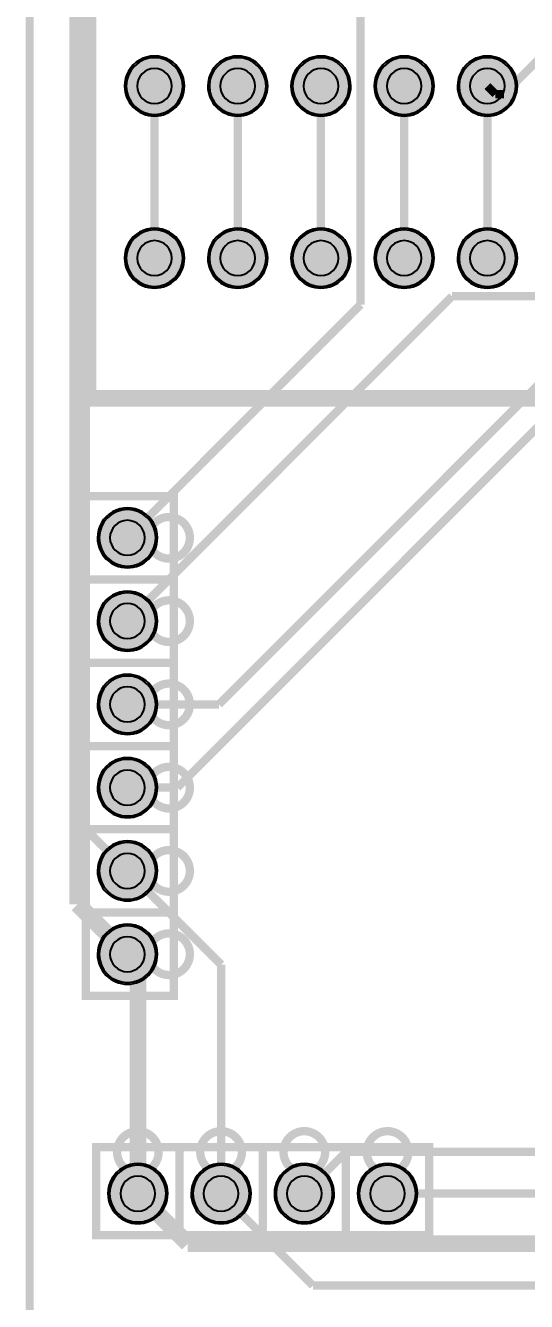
# Model space of a CAD drawing. Header units: millimetres. Extents: x -59 to 46, y -149 to -20.
# Drawn here: x -58.55 to -43.26, y -105.65 to -66.73 of the extents above; entities that cross this region are included whole.
import ezdxf

# ---------------------------------------------------------------- set-up
doc = ezdxf.new("R2010")
doc.units = ezdxf.units.MM
doc.header["$MEASUREMENT"] = 0
for name, color, linetype, true_color in [('Board-Outline-Layer', 7, 'Continuous', 0xff00ff), ('Bottom-Layer', 7, 'Continuous', 0x0000ff), ('Bottom-Paste-Mask-Layer', 7, 'Continuous', 0x800000), ('Bottom-Solder-Mask-Layer', 7, 'Continuous', 0xaa00ff), ('Hole-Layer', 7, 'Continuous', 0x222222), ('Multi-Layer', 7, 'Continuous', 0xc0c0c0), ('Top-Layer', 7, 'Continuous', 0xff0000), ('Top-Paste-Mask-Layer', 7, 'Continuous', 0x808080), ('Top-Silkscreen-Layer', 7, 'Continuous', 0xffcc00), ('Top-Solder-Mask-Layer', 7, 'Continuous', 0x800080)]:
    doc.layers.add(name, color=color, linetype=linetype, true_color=true_color)

msp = doc.modelspace()

# ---------------------------------------------------------------- hatches: boundary and pattern name
at = {"layer": 'Bottom-Layer'}
for points in [[(-55.4737109474219, -68.58013716027433, 1), (-53.746507493014995, -68.58013716027433, 1)], [(-52.93370586741174, -68.58013716027433, 1), (-51.206502413004834, -68.58013716027433, 1)], [(-50.39370078740158, -68.58013716027433, 1), (-48.66649733299467, -68.58013716027433, 1)], [(-47.85369570739142, -68.58013716027433, 1), (-46.12649225298451, -68.58013716027433, 1)], [(-45.313690627381256, -68.58013716027433, 1), (-43.58648717297435, -68.58013716027433, 1)], [(-55.4737109474219, -73.82950215900432, 1), (-53.746507493014995, -73.82950215900432, 1)], [(-52.93370586741174, -73.82950215900432, 1), (-51.206502413004834, -73.82950215900432, 1)], [(-50.39370078740158, -73.82950215900432, 1), (-48.66649733299467, -73.82950215900432, 1)], [(-47.85369570739142, -73.82950215900432, 1), (-46.12649225298451, -73.82950215900432, 1)], [(-45.313690627381256, -73.82950215900432, 1), (-43.58648717297435, -73.82950215900432, 1)], [(-56.2992125984252, -82.35966471932944, 1), (-54.572009144018296, -82.35966471932944, 1)], [(-56.2992125984252, -84.8996697993396, 1), (-54.572009144018296, -84.8996697993396, 1)], [(-56.2992125984252, -87.43967487934977, 1), (-54.572009144018296, -87.43967487934977, 1)], [(-56.2992125984252, -89.97967995935993, 1), (-54.572009144018296, -89.97967995935993, 1)], [(-56.2992125984252, -92.51968503937009, 1), (-54.572009144018296, -92.51968503937009, 1)], [(-56.2992125984252, -95.05969011938025, 1), (-54.572009144018296, -95.05969011938025, 1)], [(-55.98171196342393, -102.36220472440947, 1), (-54.25450850901703, -102.36220472440947, 1)], [(-53.44170688341377, -102.36220472440947, 1), (-51.71450342900687, -102.36220472440947, 1)], [(-50.90170180340361, -102.36220472440947, 1), (-49.17449834899671, -102.36220472440947, 1)], [(-48.36169672339345, -102.36220472440947, 1), (-46.634493268986546, -102.36220472440947, 1)]]:
    msp.add_hatch(color=256, dxfattribs=at).paths.add_polyline_path(points)
at = {"layer": 'Bottom-Paste-Mask-Layer'}
for points in [[(-55.4737109474219, -68.58013716027433, 1), (-53.746507493014995, -68.58013716027433, 1)], [(-52.93370586741174, -68.58013716027433, 1), (-51.206502413004834, -68.58013716027433, 1)], [(-50.39370078740158, -68.58013716027433, 1), (-48.66649733299467, -68.58013716027433, 1)], [(-47.85369570739142, -68.58013716027433, 1), (-46.12649225298451, -68.58013716027433, 1)], [(-45.313690627381256, -68.58013716027433, 1), (-43.58648717297435, -68.58013716027433, 1)], [(-55.4737109474219, -73.82950215900432, 1), (-53.746507493014995, -73.82950215900432, 1)], [(-52.93370586741174, -73.82950215900432, 1), (-51.206502413004834, -73.82950215900432, 1)], [(-50.39370078740158, -73.82950215900432, 1), (-48.66649733299467, -73.82950215900432, 1)], [(-47.85369570739142, -73.82950215900432, 1), (-46.12649225298451, -73.82950215900432, 1)], [(-45.313690627381256, -73.82950215900432, 1), (-43.58648717297435, -73.82950215900432, 1)], [(-56.2992125984252, -82.35966471932944, 1), (-54.572009144018296, -82.35966471932944, 1)], [(-56.2992125984252, -84.8996697993396, 1), (-54.572009144018296, -84.8996697993396, 1)], [(-56.2992125984252, -87.43967487934977, 1), (-54.572009144018296, -87.43967487934977, 1)], [(-56.2992125984252, -89.97967995935993, 1), (-54.572009144018296, -89.97967995935993, 1)], [(-56.2992125984252, -92.51968503937009, 1), (-54.572009144018296, -92.51968503937009, 1)], [(-56.2992125984252, -95.05969011938025, 1), (-54.572009144018296, -95.05969011938025, 1)], [(-55.98171196342393, -102.36220472440947, 1), (-54.25450850901703, -102.36220472440947, 1)], [(-53.44170688341377, -102.36220472440947, 1), (-51.71450342900687, -102.36220472440947, 1)], [(-50.90170180340361, -102.36220472440947, 1), (-49.17449834899671, -102.36220472440947, 1)], [(-48.36169672339345, -102.36220472440947, 1), (-46.634493268986546, -102.36220472440947, 1)]]:
    msp.add_hatch(color=256, dxfattribs=at).paths.add_polyline_path(points)
at = {"layer": 'Bottom-Solder-Mask-Layer'}
for points in [[(-55.5245110490221, -68.58013716027433, 1), (-53.69570739141479, -68.58013716027433, 1)], [(-52.98450596901194, -68.58013716027433, 1), (-51.15570231140463, -68.58013716027433, 1)], [(-50.44450088900178, -68.58013716027433, 1), (-48.61569723139447, -68.58013716027433, 1)], [(-47.90449580899162, -68.58013716027433, 1), (-46.07569215138431, -68.58013716027433, 1)], [(-45.36449072898146, -68.58013716027433, 1), (-43.53568707137415, -68.58013716027433, 1)], [(-55.5245110490221, -73.82950215900432, 1), (-53.69570739141479, -73.82950215900432, 1)], [(-52.98450596901194, -73.82950215900432, 1), (-51.15570231140463, -73.82950215900432, 1)], [(-50.44450088900178, -73.82950215900432, 1), (-48.61569723139447, -73.82950215900432, 1)], [(-47.90449580899162, -73.82950215900432, 1), (-46.07569215138431, -73.82950215900432, 1)], [(-45.36449072898146, -73.82950215900432, 1), (-43.53568707137415, -73.82950215900432, 1)], [(-56.3500127000254, -82.35966471932944, 1), (-54.52120904241809, -82.35966471932944, 1)], [(-56.3500127000254, -84.8996697993396, 1), (-54.52120904241809, -84.8996697993396, 1)], [(-56.3500127000254, -87.43967487934977, 1), (-54.52120904241809, -87.43967487934977, 1)], [(-56.3500127000254, -89.97967995935993, 1), (-54.52120904241809, -89.97967995935993, 1)], [(-56.3500127000254, -92.51968503937009, 1), (-54.52120904241809, -92.51968503937009, 1)], [(-56.3500127000254, -95.05969011938025, 1), (-54.52120904241809, -95.05969011938025, 1)], [(-56.032512065024136, -102.36220472440947, 1), (-54.203708407416826, -102.36220472440947, 1)], [(-53.492506985013975, -102.36220472440947, 1), (-51.663703327406665, -102.36220472440947, 1)], [(-50.952501905003814, -102.36220472440947, 1), (-49.123698247396504, -102.36220472440947, 1)], [(-48.41249682499365, -102.36220472440947, 1), (-46.58369316738634, -102.36220472440947, 1)]]:
    msp.add_hatch(color=256, dxfattribs=at).paths.add_polyline_path(points)
at = {"layer": 'Hole-Layer'}
for points in [[(-55.14351028702058, -68.58013716027433, 1), (-54.07670815341631, -68.58013716027433, 1)], [(-52.60350520701042, -68.58013716027433, 1), (-51.53670307340615, -68.58013716027433, 1)], [(-50.06350012700026, -68.58013716027433, 1), (-48.99669799339599, -68.58013716027433, 1)], [(-47.5234950469901, -68.58013716027433, 1), (-46.45669291338583, -68.58013716027433, 1)], [(-44.98348996697994, -68.58013716027433, 1), (-43.91668783337567, -68.58013716027433, 1)], [(-55.14351028702058, -73.82950215900432, 1), (-54.07670815341631, -73.82950215900432, 1)], [(-52.60350520701042, -73.82950215900432, 1), (-51.53670307340615, -73.82950215900432, 1)], [(-50.06350012700026, -73.82950215900432, 1), (-48.99669799339599, -73.82950215900432, 1)], [(-47.5234950469901, -73.82950215900432, 1), (-46.45669291338583, -73.82950215900432, 1)], [(-44.98348996697994, -73.82950215900432, 1), (-43.91668783337567, -73.82950215900432, 1)], [(-55.96901193802388, -82.35966471932944, 1), (-54.90220980441961, -82.35966471932944, 1)], [(-55.96901193802388, -84.8996697993396, 1), (-54.90220980441961, -84.8996697993396, 1)], [(-55.96901193802388, -87.43967487934977, 1), (-54.90220980441961, -87.43967487934977, 1)], [(-55.96901193802388, -89.97967995935993, 1), (-54.90220980441961, -89.97967995935993, 1)], [(-55.96901193802388, -92.51968503937009, 1), (-54.90220980441961, -92.51968503937009, 1)], [(-55.96901193802388, -95.05969011938025, 1), (-54.90220980441961, -95.05969011938025, 1)], [(-55.651511303022616, -102.36220472440947, 1), (-54.584709169418346, -102.36220472440947, 1)], [(-53.111506223012455, -102.36220472440947, 1), (-52.044704089408185, -102.36220472440947, 1)], [(-50.571501143002294, -102.36220472440947, 1), (-49.504699009398024, -102.36220472440947, 1)], [(-48.03149606299213, -102.36220472440947, 1), (-46.96469392938786, -102.36220472440947, 1)]]:
    msp.add_hatch(color=256, dxfattribs=at).paths.add_polyline_path(points)
at = {"layer": 'Multi-Layer'}
for points in [[(-55.4737109474219, -68.58013716027433, 1), (-53.746507493014995, -68.58013716027433, 1)], [(-55.4737109474219, -68.58013716027433, 1), (-53.746507493014995, -68.58013716027433, 1)], [(-55.4737109474219, -68.58013716027433, 1), (-53.746507493014995, -68.58013716027433, 1)], [(-52.93370586741174, -68.58013716027433, 1), (-51.206502413004834, -68.58013716027433, 1)], [(-52.93370586741174, -68.58013716027433, 1), (-51.206502413004834, -68.58013716027433, 1)], [(-52.93370586741174, -68.58013716027433, 1), (-51.206502413004834, -68.58013716027433, 1)], [(-50.39370078740158, -68.58013716027433, 1), (-48.66649733299467, -68.58013716027433, 1)], [(-50.39370078740158, -68.58013716027433, 1), (-48.66649733299467, -68.58013716027433, 1)], [(-50.39370078740158, -68.58013716027433, 1), (-48.66649733299467, -68.58013716027433, 1)], [(-47.85369570739142, -68.58013716027433, 1), (-46.12649225298451, -68.58013716027433, 1)], [(-47.85369570739142, -68.58013716027433, 1), (-46.12649225298451, -68.58013716027433, 1)], [(-47.85369570739142, -68.58013716027433, 1), (-46.12649225298451, -68.58013716027433, 1)], [(-45.313690627381256, -68.58013716027433, 1), (-43.58648717297435, -68.58013716027433, 1)], [(-45.313690627381256, -68.58013716027433, 1), (-43.58648717297435, -68.58013716027433, 1)], [(-45.313690627381256, -68.58013716027433, 1), (-43.58648717297435, -68.58013716027433, 1)], [(-55.4737109474219, -73.82950215900432, 1), (-53.746507493014995, -73.82950215900432, 1)], [(-55.4737109474219, -73.82950215900432, 1), (-53.746507493014995, -73.82950215900432, 1)], [(-55.4737109474219, -73.82950215900432, 1), (-53.746507493014995, -73.82950215900432, 1)], [(-52.93370586741174, -73.82950215900432, 1), (-51.206502413004834, -73.82950215900432, 1)], [(-52.93370586741174, -73.82950215900432, 1), (-51.206502413004834, -73.82950215900432, 1)], [(-52.93370586741174, -73.82950215900432, 1), (-51.206502413004834, -73.82950215900432, 1)], [(-50.39370078740158, -73.82950215900432, 1), (-48.66649733299467, -73.82950215900432, 1)], [(-50.39370078740158, -73.82950215900432, 1), (-48.66649733299467, -73.82950215900432, 1)], [(-50.39370078740158, -73.82950215900432, 1), (-48.66649733299467, -73.82950215900432, 1)], [(-47.85369570739142, -73.82950215900432, 1), (-46.12649225298451, -73.82950215900432, 1)], [(-47.85369570739142, -73.82950215900432, 1), (-46.12649225298451, -73.82950215900432, 1)], [(-47.85369570739142, -73.82950215900432, 1), (-46.12649225298451, -73.82950215900432, 1)], [(-45.313690627381256, -73.82950215900432, 1), (-43.58648717297435, -73.82950215900432, 1)], [(-45.313690627381256, -73.82950215900432, 1), (-43.58648717297435, -73.82950215900432, 1)], [(-45.313690627381256, -73.82950215900432, 1), (-43.58648717297435, -73.82950215900432, 1)], [(-56.2992125984252, -82.35966471932944, 1), (-54.572009144018296, -82.35966471932944, 1)], [(-56.2992125984252, -82.35966471932944, 1), (-54.572009144018296, -82.35966471932944, 1)], [(-56.2992125984252, -82.35966471932944, 1), (-54.572009144018296, -82.35966471932944, 1)], [(-56.2992125984252, -84.8996697993396, 1), (-54.572009144018296, -84.8996697993396, 1)], [(-56.2992125984252, -84.8996697993396, 1), (-54.572009144018296, -84.8996697993396, 1)], [(-56.2992125984252, -84.8996697993396, 1), (-54.572009144018296, -84.8996697993396, 1)], [(-56.2992125984252, -87.43967487934977, 1), (-54.572009144018296, -87.43967487934977, 1)], [(-56.2992125984252, -87.43967487934977, 1), (-54.572009144018296, -87.43967487934977, 1)], [(-56.2992125984252, -87.43967487934977, 1), (-54.572009144018296, -87.43967487934977, 1)], [(-56.2992125984252, -89.97967995935993, 1), (-54.572009144018296, -89.97967995935993, 1)], [(-56.2992125984252, -89.97967995935993, 1), (-54.572009144018296, -89.97967995935993, 1)], [(-56.2992125984252, -89.97967995935993, 1), (-54.572009144018296, -89.97967995935993, 1)], [(-56.2992125984252, -92.51968503937009, 1), (-54.572009144018296, -92.51968503937009, 1)], [(-56.2992125984252, -92.51968503937009, 1), (-54.572009144018296, -92.51968503937009, 1)], [(-56.2992125984252, -92.51968503937009, 1), (-54.572009144018296, -92.51968503937009, 1)], [(-56.2992125984252, -95.05969011938025, 1), (-54.572009144018296, -95.05969011938025, 1)], [(-56.2992125984252, -95.05969011938025, 1), (-54.572009144018296, -95.05969011938025, 1)], [(-56.2992125984252, -95.05969011938025, 1), (-54.572009144018296, -95.05969011938025, 1)], [(-55.98171196342393, -102.36220472440947, 1), (-54.25450850901703, -102.36220472440947, 1)], [(-55.98171196342393, -102.36220472440947, 1), (-54.25450850901703, -102.36220472440947, 1)], [(-55.98171196342393, -102.36220472440947, 1), (-54.25450850901703, -102.36220472440947, 1)], [(-53.44170688341377, -102.36220472440947, 1), (-51.71450342900687, -102.36220472440947, 1)], [(-53.44170688341377, -102.36220472440947, 1), (-51.71450342900687, -102.36220472440947, 1)], [(-53.44170688341377, -102.36220472440947, 1), (-51.71450342900687, -102.36220472440947, 1)], [(-50.90170180340361, -102.36220472440947, 1), (-49.17449834899671, -102.36220472440947, 1)], [(-50.90170180340361, -102.36220472440947, 1), (-49.17449834899671, -102.36220472440947, 1)], [(-50.90170180340361, -102.36220472440947, 1), (-49.17449834899671, -102.36220472440947, 1)], [(-48.36169672339345, -102.36220472440947, 1), (-46.634493268986546, -102.36220472440947, 1)], [(-48.36169672339345, -102.36220472440947, 1), (-46.634493268986546, -102.36220472440947, 1)], [(-48.36169672339345, -102.36220472440947, 1), (-46.634493268986546, -102.36220472440947, 1)]]:
    msp.add_hatch(color=256, dxfattribs=at).paths.add_polyline_path(points)
at = {"layer": 'Top-Layer'}
for points in [[(-55.4737109474219, -68.58013716027433, 1), (-53.746507493014995, -68.58013716027433, 1)], [(-52.93370586741174, -68.58013716027433, 1), (-51.206502413004834, -68.58013716027433, 1)], [(-50.39370078740158, -68.58013716027433, 1), (-48.66649733299467, -68.58013716027433, 1)], [(-47.85369570739142, -68.58013716027433, 1), (-46.12649225298451, -68.58013716027433, 1)], [(-45.313690627381256, -68.58013716027433, 1), (-43.58648717297435, -68.58013716027433, 1)], [(-55.4737109474219, -73.82950215900432, 1), (-53.746507493014995, -73.82950215900432, 1)], [(-52.93370586741174, -73.82950215900432, 1), (-51.206502413004834, -73.82950215900432, 1)], [(-50.39370078740158, -73.82950215900432, 1), (-48.66649733299467, -73.82950215900432, 1)], [(-47.85369570739142, -73.82950215900432, 1), (-46.12649225298451, -73.82950215900432, 1)], [(-45.313690627381256, -73.82950215900432, 1), (-43.58648717297435, -73.82950215900432, 1)], [(-56.2992125984252, -82.35966471932944, 1), (-54.572009144018296, -82.35966471932944, 1)], [(-56.2992125984252, -84.8996697993396, 1), (-54.572009144018296, -84.8996697993396, 1)], [(-56.2992125984252, -87.43967487934977, 1), (-54.572009144018296, -87.43967487934977, 1)], [(-56.2992125984252, -89.97967995935993, 1), (-54.572009144018296, -89.97967995935993, 1)], [(-56.2992125984252, -92.51968503937009, 1), (-54.572009144018296, -92.51968503937009, 1)], [(-56.2992125984252, -95.05969011938025, 1), (-54.572009144018296, -95.05969011938025, 1)], [(-55.98171196342393, -102.36220472440947, 1), (-54.25450850901703, -102.36220472440947, 1)], [(-53.44170688341377, -102.36220472440947, 1), (-51.71450342900687, -102.36220472440947, 1)], [(-50.90170180340361, -102.36220472440947, 1), (-49.17449834899671, -102.36220472440947, 1)], [(-48.36169672339345, -102.36220472440947, 1), (-46.634493268986546, -102.36220472440947, 1)]]:
    msp.add_hatch(color=256, dxfattribs=at).paths.add_polyline_path(points)
at = {"layer": 'Top-Paste-Mask-Layer'}
for points in [[(-55.4737109474219, -68.58013716027433, 1), (-53.746507493014995, -68.58013716027433, 1)], [(-52.93370586741174, -68.58013716027433, 1), (-51.206502413004834, -68.58013716027433, 1)], [(-50.39370078740158, -68.58013716027433, 1), (-48.66649733299467, -68.58013716027433, 1)], [(-47.85369570739142, -68.58013716027433, 1), (-46.12649225298451, -68.58013716027433, 1)], [(-45.313690627381256, -68.58013716027433, 1), (-43.58648717297435, -68.58013716027433, 1)], [(-55.4737109474219, -73.82950215900432, 1), (-53.746507493014995, -73.82950215900432, 1)], [(-52.93370586741174, -73.82950215900432, 1), (-51.206502413004834, -73.82950215900432, 1)], [(-50.39370078740158, -73.82950215900432, 1), (-48.66649733299467, -73.82950215900432, 1)], [(-47.85369570739142, -73.82950215900432, 1), (-46.12649225298451, -73.82950215900432, 1)], [(-45.313690627381256, -73.82950215900432, 1), (-43.58648717297435, -73.82950215900432, 1)], [(-56.2992125984252, -82.35966471932944, 1), (-54.572009144018296, -82.35966471932944, 1)], [(-56.2992125984252, -84.8996697993396, 1), (-54.572009144018296, -84.8996697993396, 1)], [(-56.2992125984252, -87.43967487934977, 1), (-54.572009144018296, -87.43967487934977, 1)], [(-56.2992125984252, -89.97967995935993, 1), (-54.572009144018296, -89.97967995935993, 1)], [(-56.2992125984252, -92.51968503937009, 1), (-54.572009144018296, -92.51968503937009, 1)], [(-56.2992125984252, -95.05969011938025, 1), (-54.572009144018296, -95.05969011938025, 1)], [(-55.98171196342393, -102.36220472440947, 1), (-54.25450850901703, -102.36220472440947, 1)], [(-53.44170688341377, -102.36220472440947, 1), (-51.71450342900687, -102.36220472440947, 1)], [(-50.90170180340361, -102.36220472440947, 1), (-49.17449834899671, -102.36220472440947, 1)], [(-48.36169672339345, -102.36220472440947, 1), (-46.634493268986546, -102.36220472440947, 1)]]:
    msp.add_hatch(color=256, dxfattribs=at).paths.add_polyline_path(points)
at = {"layer": 'Top-Solder-Mask-Layer'}
for points in [[(-55.5245110490221, -68.58013716027433, 1), (-53.69570739141479, -68.58013716027433, 1)], [(-52.98450596901194, -68.58013716027433, 1), (-51.15570231140463, -68.58013716027433, 1)], [(-50.44450088900178, -68.58013716027433, 1), (-48.61569723139447, -68.58013716027433, 1)], [(-47.90449580899162, -68.58013716027433, 1), (-46.07569215138431, -68.58013716027433, 1)], [(-45.36449072898146, -68.58013716027433, 1), (-43.53568707137415, -68.58013716027433, 1)], [(-55.5245110490221, -73.82950215900432, 1), (-53.69570739141479, -73.82950215900432, 1)], [(-52.98450596901194, -73.82950215900432, 1), (-51.15570231140463, -73.82950215900432, 1)], [(-50.44450088900178, -73.82950215900432, 1), (-48.61569723139447, -73.82950215900432, 1)], [(-47.90449580899162, -73.82950215900432, 1), (-46.07569215138431, -73.82950215900432, 1)], [(-45.36449072898146, -73.82950215900432, 1), (-43.53568707137415, -73.82950215900432, 1)], [(-56.3500127000254, -82.35966471932944, 1), (-54.52120904241809, -82.35966471932944, 1)], [(-56.3500127000254, -84.8996697993396, 1), (-54.52120904241809, -84.8996697993396, 1)], [(-56.3500127000254, -87.43967487934977, 1), (-54.52120904241809, -87.43967487934977, 1)], [(-56.3500127000254, -89.97967995935993, 1), (-54.52120904241809, -89.97967995935993, 1)], [(-56.3500127000254, -92.51968503937009, 1), (-54.52120904241809, -92.51968503937009, 1)], [(-56.3500127000254, -95.05969011938025, 1), (-54.52120904241809, -95.05969011938025, 1)], [(-56.032512065024136, -102.36220472440947, 1), (-54.203708407416826, -102.36220472440947, 1)], [(-53.492506985013975, -102.36220472440947, 1), (-51.663703327406665, -102.36220472440947, 1)], [(-50.952501905003814, -102.36220472440947, 1), (-49.123698247396504, -102.36220472440947, 1)], [(-48.41249682499365, -102.36220472440947, 1), (-46.58369316738634, -102.36220472440947, 1)]]:
    msp.add_hatch(color=256, dxfattribs=at).paths.add_polyline_path(points)

# ---------------------------------------------------------------- linework, layer by layer
at = {"layer": 'Board-Outline-Layer', "const_width": 0.25400050800101603}
msp.add_lwpolyline([(35.56007112014225, -83.82016764033528), (35.56007112014225, -109.2202184404369), (33.020066040132086, -111.76022352044706), (-55.88011176022353, -111.76022352044706), (-58.42011684023369, -109.2202184404369), (-58.42011684023369, -25.400050800101603), (-53.34010668021337, -20.32004064008128), (38.10007620015241, -20.32004064008128), (46.22809245618492, -28.448056896113798), (46.22809245618492, -78.48615697231395)], close=True, dxfattribs=at)
at = {"layer": 'Bottom-Layer'}
for points, const_width in [([(-48.3235966471933, -75.247650495301), (-48.3235966471933, -44.51358902717806)], 0.25400050800101603), ([(-56.95961391922785, -93.53568707137416), (-56.95961391922785, -48.069596139192285)], 0.5080010160020321), ([(-42.418084836169676, -67.30149860299721), (-43.94208788417578, -68.82550165100331)], 0.25400050800101603), ([(-54.61010922021845, -68.58013716027433), (-54.61010922021845, -73.82950215900432)], 0.25400050800101603), ([(-52.07010414020829, -68.58013716027433), (-52.07010414020829, -73.82950215900432)], 0.25400050800101603), ([(-49.530099060198125, -68.58013716027433), (-49.530099060198125, -73.82950215900432)], 0.25400050800101603), ([(-46.990093980187964, -68.58013716027433), (-46.990093980187964, -73.82950215900432)], 0.25400050800101603), ([(-44.20472440944882, -68.82550165100331), (-44.4500889001778, -68.58013716027433)], 0.25400050800101603), ([(-43.94208788417578, -68.82550165100331), (-44.4500889001778, -69.33350266700535)], 0.25400050800101603), ([(-43.94208788417578, -68.82550165100331), (-44.20472440944882, -68.82550165100331)], 0.25400050800101603), ([(-44.4500889001778, -69.33350266700535), (-44.4500889001778, -73.82950215900432)], 0.25400050800101603), ([(-55.43561087122175, -82.35966471932944), (-48.3235966471933, -75.247650495301)], 0.25400050800101603), ([(-55.43561087122175, -95.05969011938025), (-56.95961391922785, -93.53568707137416)], 0.5080010160020321), ([(-55.11811023622048, -95.37719075438152), (-55.43561087122175, -95.05969011938025)], 0.5080010160020321), ([(-55.11811023622048, -102.36220472440947), (-55.11811023622048, -95.37719075438152)], 0.5080010160020321), ([(-53.59410718821438, -103.88620777241556), (-55.11811023622048, -102.36220472440947)], 0.5080010160020321), ([(-40.38608077216155, -103.88620777241556), (-53.59410718821438, -103.88620777241556)], 0.5080010160020321)]:
    msp.add_lwpolyline(points, dxfattribs=dict(at, const_width=const_width))
for points in [[(-55.47371094742191, -68.58013716027433, 1), (-53.74650749301499, -68.58013716027433, 1)], [(-52.933705867411746, -68.58013716027433, 1), (-51.206502413004834, -68.58013716027433, 1)], [(-50.393700787401585, -68.58013716027433, 1), (-48.66649733299467, -68.58013716027433, 1)], [(-47.853695707391424, -68.58013716027433, 1), (-46.12649225298451, -68.58013716027433, 1)], [(-45.31369062738126, -68.58013716027433, 1), (-43.58648717297435, -68.58013716027433, 1)], [(-55.47371094742191, -73.82950215900432, 1), (-53.74650749301499, -73.82950215900432, 1)], [(-52.933705867411746, -73.82950215900432, 1), (-51.206502413004834, -73.82950215900432, 1)], [(-50.393700787401585, -73.82950215900432, 1), (-48.66649733299467, -73.82950215900432, 1)], [(-47.853695707391424, -73.82950215900432, 1), (-46.12649225298451, -73.82950215900432, 1)], [(-45.31369062738126, -73.82950215900432, 1), (-43.58648717297435, -73.82950215900432, 1)], [(-56.29921259842521, -82.35966471932944, 1), (-54.572009144018296, -82.35966471932944, 1)], [(-56.29921259842521, -84.8996697993396, 1), (-54.572009144018296, -84.8996697993396, 1)], [(-56.29921259842521, -87.43967487934977, 1), (-54.572009144018296, -87.43967487934977, 1)], [(-56.29921259842521, -89.97967995935993, 1), (-54.572009144018296, -89.97967995935993, 1)], [(-56.29921259842521, -92.51968503937009, 1), (-54.572009144018296, -92.51968503937009, 1)], [(-56.29921259842521, -95.05969011938025, 1), (-54.572009144018296, -95.05969011938025, 1)], [(-55.98171196342393, -102.36220472440947, 1), (-54.25450850901702, -102.36220472440947, 1)], [(-53.44170688341377, -102.36220472440947, 1), (-51.71450342900686, -102.36220472440947, 1)], [(-50.90170180340361, -102.36220472440947, 1), (-49.1744983489967, -102.36220472440947, 1)], [(-48.36169672339346, -102.36220472440947, 1), (-46.634493268986546, -102.36220472440947, 1)]]:
    msp.add_lwpolyline(points, format="xyb", close=True, dxfattribs=at)
at = {"layer": 'Bottom-Paste-Mask-Layer'}
for points in [[(-55.47371094742191, -68.58013716027433, 1), (-53.74650749301499, -68.58013716027433, 1)], [(-52.933705867411746, -68.58013716027433, 1), (-51.206502413004834, -68.58013716027433, 1)], [(-50.393700787401585, -68.58013716027433, 1), (-48.66649733299467, -68.58013716027433, 1)], [(-47.853695707391424, -68.58013716027433, 1), (-46.12649225298451, -68.58013716027433, 1)], [(-45.31369062738126, -68.58013716027433, 1), (-43.58648717297435, -68.58013716027433, 1)], [(-55.47371094742191, -73.82950215900432, 1), (-53.74650749301499, -73.82950215900432, 1)], [(-52.933705867411746, -73.82950215900432, 1), (-51.206502413004834, -73.82950215900432, 1)], [(-50.393700787401585, -73.82950215900432, 1), (-48.66649733299467, -73.82950215900432, 1)], [(-47.853695707391424, -73.82950215900432, 1), (-46.12649225298451, -73.82950215900432, 1)], [(-45.31369062738126, -73.82950215900432, 1), (-43.58648717297435, -73.82950215900432, 1)], [(-56.29921259842521, -82.35966471932944, 1), (-54.572009144018296, -82.35966471932944, 1)], [(-56.29921259842521, -84.8996697993396, 1), (-54.572009144018296, -84.8996697993396, 1)], [(-56.29921259842521, -87.43967487934977, 1), (-54.572009144018296, -87.43967487934977, 1)], [(-56.29921259842521, -89.97967995935993, 1), (-54.572009144018296, -89.97967995935993, 1)], [(-56.29921259842521, -92.51968503937009, 1), (-54.572009144018296, -92.51968503937009, 1)], [(-56.29921259842521, -95.05969011938025, 1), (-54.572009144018296, -95.05969011938025, 1)], [(-55.98171196342393, -102.36220472440947, 1), (-54.25450850901702, -102.36220472440947, 1)], [(-53.44170688341377, -102.36220472440947, 1), (-51.71450342900686, -102.36220472440947, 1)], [(-50.90170180340361, -102.36220472440947, 1), (-49.1744983489967, -102.36220472440947, 1)], [(-48.36169672339346, -102.36220472440947, 1), (-46.634493268986546, -102.36220472440947, 1)]]:
    msp.add_lwpolyline(points, format="xyb", close=True, dxfattribs=at)
at = {"layer": 'Bottom-Solder-Mask-Layer'}
for points in [[(-55.5245110490221, -68.58013715806166, 1), (-53.69570739141479, -68.58013716164047), (-53.69570739141479, -68.58013716248699, 1), (-55.5245110490221, -68.5801371589082)], [(-52.98450596901194, -68.58013715806166, 1), (-51.15570231140463, -68.58013716164047), (-51.15570231140463, -68.58013716248699, 1), (-52.98450596901194, -68.5801371589082)], [(-50.44450088900178, -68.58013715806166, 1), (-48.61569723139447, -68.58013716164047), (-48.61569723139447, -68.58013716248699, 1), (-50.44450088900178, -68.5801371589082)], [(-47.90449580899162, -68.58013715806166, 1), (-46.07569215138431, -68.58013716164047), (-46.07569215138431, -68.58013716248699, 1), (-47.90449580899162, -68.5801371589082)], [(-45.364490728981465, -68.58013715806166, 1), (-43.53568707137415, -68.58013716164047), (-43.53568707137415, -68.58013716248699, 1), (-45.364490728981465, -68.5801371589082)], [(-55.5245110490221, -73.82950215679166, 1), (-53.69570739141479, -73.82950216037045), (-53.69570739141479, -73.82950216121698, 1), (-55.5245110490221, -73.82950215763819)], [(-52.98450596901194, -73.82950215679166, 1), (-51.15570231140463, -73.82950216037045), (-51.15570231140463, -73.82950216121698, 1), (-52.98450596901194, -73.82950215763819)], [(-50.44450088900178, -73.82950215679166, 1), (-48.61569723139447, -73.82950216037045), (-48.61569723139447, -73.82950216121698, 1), (-50.44450088900178, -73.82950215763819)], [(-47.90449580899162, -73.82950215679166, 1), (-46.07569215138431, -73.82950216037045), (-46.07569215138431, -73.82950216121698, 1), (-47.90449580899162, -73.82950215763819)], [(-45.364490728981465, -73.82950215679166, 1), (-43.53568707137415, -73.82950216037045), (-43.53568707137415, -73.82950216121698, 1), (-45.364490728981465, -73.82950215763819)], [(-56.3500127000254, -82.35966471711679, 1), (-54.52120904241809, -82.35966472069558), (-54.52120904241809, -82.35966472154212, 1), (-56.3500127000254, -82.35966471796331)], [(-56.3500127000254, -84.89966979712695, 1), (-54.52120904241809, -84.89966980070574), (-54.52120904241809, -84.89966980155228, 1), (-56.3500127000254, -84.89966979797347)], [(-56.3500127000254, -87.43967487713711, 1), (-54.52120904241809, -87.4396748807159), (-54.52120904241809, -87.43967488156244, 1), (-56.3500127000254, -87.43967487798363)], [(-56.3500127000254, -89.97967995714727, 1), (-54.52120904241809, -89.97967996072606), (-54.52120904241809, -89.9796799615726, 1), (-56.3500127000254, -89.9796799579938)], [(-56.3500127000254, -92.51968503715743, 1), (-54.52120904241809, -92.51968504073622), (-54.52120904241809, -92.51968504158275, 1), (-56.3500127000254, -92.51968503800396)], [(-56.3500127000254, -95.05969011716759, 1), (-54.52120904241809, -95.05969012074638), (-54.52120904241809, -95.05969012159291, 1), (-56.3500127000254, -95.05969011801412)], [(-56.032512065024136, -102.3622047221968, 1), (-54.203708407416826, -102.3622047257756), (-54.203708407416826, -102.36220472662212, 1), (-56.032512065024136, -102.36220472304333)], [(-53.492506985013975, -102.3622047221968, 1), (-51.663703327406665, -102.3622047257756), (-51.663703327406665, -102.36220472662212, 1), (-53.492506985013975, -102.36220472304333)], [(-50.952501905003814, -102.3622047221968, 1), (-49.123698247396504, -102.3622047257756), (-49.123698247396504, -102.36220472662212, 1), (-50.952501905003814, -102.36220472304333)], [(-48.41249682499365, -102.3622047221968, 1), (-46.58369316738634, -102.3622047257756), (-46.58369316738634, -102.36220472662212, 1), (-48.41249682499365, -102.36220472304333)]]:
    msp.add_lwpolyline(points, format="xyb", dxfattribs=at)
at = {"layer": 'Hole-Layer'}
for points in [[(-55.14351028702058, -68.58013716038938, 1), (-54.07670815341631, -68.58013716038938), (-54.07670815341631, -68.58013716015927, 1), (-55.14351028702058, -68.58013716015927)], [(-52.60350520701042, -68.58013716038938, 1), (-51.53670307340615, -68.58013716038938), (-51.53670307340615, -68.58013716015927, 1), (-52.60350520701042, -68.58013716015927)], [(-50.06350012700026, -68.58013716038938, 1), (-48.996697993396, -68.58013716038938), (-48.996697993396, -68.58013716015927, 1), (-50.06350012700026, -68.58013716015927)], [(-47.5234950469901, -68.58013716038938, 1), (-46.45669291338584, -68.58013716038938), (-46.45669291338584, -68.58013716015927, 1), (-47.5234950469901, -68.58013716015927)], [(-44.98348996697994, -68.58013716038938, 1), (-43.916687833375676, -68.58013716038938), (-43.916687833375676, -68.58013716015927, 1), (-44.98348996697994, -68.58013716015927)], [(-55.14351028702058, -73.82950215911939, 1), (-54.07670815341631, -73.82950215911939), (-54.07670815341631, -73.82950215888927, 1), (-55.14351028702058, -73.82950215888927)], [(-52.60350520701042, -73.82950215911939, 1), (-51.53670307340615, -73.82950215911939), (-51.53670307340615, -73.82950215888927, 1), (-52.60350520701042, -73.82950215888927)], [(-50.06350012700026, -73.82950215911939, 1), (-48.996697993396, -73.82950215911939), (-48.996697993396, -73.82950215888927, 1), (-50.06350012700026, -73.82950215888927)], [(-47.5234950469901, -73.82950215911939, 1), (-46.45669291338584, -73.82950215911939), (-46.45669291338584, -73.82950215888927, 1), (-47.5234950469901, -73.82950215888927)], [(-44.98348996697994, -73.82950215911939, 1), (-43.916687833375676, -73.82950215911939), (-43.916687833375676, -73.82950215888927, 1), (-44.98348996697994, -73.82950215888927)], [(-55.96901193802388, -82.35966471944451, 1), (-54.90220980441962, -82.35966471944451), (-54.90220980441962, -82.3596647192144, 1), (-55.96901193802388, -82.3596647192144)], [(-55.96901193802388, -84.89966979945467, 1), (-54.90220980441962, -84.89966979945467), (-54.90220980441962, -84.89966979922455, 1), (-55.96901193802388, -84.89966979922455)], [(-55.96901193802388, -87.43967487946483, 1), (-54.90220980441962, -87.43967487946483), (-54.90220980441962, -87.43967487923472, 1), (-55.96901193802388, -87.43967487923472)], [(-55.96901193802388, -89.97967995947499, 1), (-54.90220980441962, -89.97967995947499), (-54.90220980441962, -89.97967995924488, 1), (-55.96901193802388, -89.97967995924488)], [(-55.96901193802388, -92.51968503948515, 1), (-54.90220980441962, -92.51968503948515), (-54.90220980441962, -92.51968503925504, 1), (-55.96901193802388, -92.51968503925504)], [(-55.96901193802388, -95.05969011949531, 1), (-54.90220980441962, -95.05969011949531), (-54.90220980441962, -95.0596901192652, 1), (-55.96901193802388, -95.0596901192652)], [(-55.65151130302261, -102.36220472452452, 1), (-54.584709169418346, -102.36220472452452), (-54.584709169418346, -102.3622047242944, 1), (-55.65151130302261, -102.3622047242944)], [(-53.11150622301245, -102.36220472452452, 1), (-52.044704089408185, -102.36220472452452), (-52.044704089408185, -102.3622047242944, 1), (-53.11150622301245, -102.3622047242944)], [(-50.571501143002294, -102.36220472452452, 1), (-49.504699009398024, -102.36220472452452), (-49.504699009398024, -102.3622047242944, 1), (-50.571501143002294, -102.3622047242944)], [(-48.03149606299213, -102.36220472452452, 1), (-46.96469392938786, -102.36220472452452), (-46.96469392938786, -102.3622047242944, 1), (-48.03149606299213, -102.3622047242944)]]:
    msp.add_lwpolyline(points, format="xyb", dxfattribs=at)
at = {"layer": 'Multi-Layer'}
for points in [[(-55.47371094742191, -68.58013716027433, 1), (-53.74650749301499, -68.58013716027433, 1)], [(-55.47371094742191, -68.58013716027433, 1), (-53.74650749301499, -68.58013716027433, 1)], [(-55.47371094742191, -68.58013716027433, 1), (-53.74650749301499, -68.58013716027433, 1)], [(-52.933705867411746, -68.58013716027433, 1), (-51.206502413004834, -68.58013716027433, 1)], [(-52.933705867411746, -68.58013716027433, 1), (-51.206502413004834, -68.58013716027433, 1)], [(-52.933705867411746, -68.58013716027433, 1), (-51.206502413004834, -68.58013716027433, 1)], [(-50.393700787401585, -68.58013716027433, 1), (-48.66649733299467, -68.58013716027433, 1)], [(-50.393700787401585, -68.58013716027433, 1), (-48.66649733299467, -68.58013716027433, 1)], [(-50.393700787401585, -68.58013716027433, 1), (-48.66649733299467, -68.58013716027433, 1)], [(-47.853695707391424, -68.58013716027433, 1), (-46.12649225298451, -68.58013716027433, 1)], [(-47.853695707391424, -68.58013716027433, 1), (-46.12649225298451, -68.58013716027433, 1)], [(-47.853695707391424, -68.58013716027433, 1), (-46.12649225298451, -68.58013716027433, 1)], [(-45.31369062738126, -68.58013716027433, 1), (-43.58648717297435, -68.58013716027433, 1)], [(-45.31369062738126, -68.58013716027433, 1), (-43.58648717297435, -68.58013716027433, 1)], [(-45.31369062738126, -68.58013716027433, 1), (-43.58648717297435, -68.58013716027433, 1)], [(-55.47371094742191, -73.82950215900432, 1), (-53.74650749301499, -73.82950215900432, 1)], [(-55.47371094742191, -73.82950215900432, 1), (-53.74650749301499, -73.82950215900432, 1)], [(-55.47371094742191, -73.82950215900432, 1), (-53.74650749301499, -73.82950215900432, 1)], [(-52.933705867411746, -73.82950215900432, 1), (-51.206502413004834, -73.82950215900432, 1)], [(-52.933705867411746, -73.82950215900432, 1), (-51.206502413004834, -73.82950215900432, 1)], [(-52.933705867411746, -73.82950215900432, 1), (-51.206502413004834, -73.82950215900432, 1)], [(-50.393700787401585, -73.82950215900432, 1), (-48.66649733299467, -73.82950215900432, 1)], [(-50.393700787401585, -73.82950215900432, 1), (-48.66649733299467, -73.82950215900432, 1)], [(-50.393700787401585, -73.82950215900432, 1), (-48.66649733299467, -73.82950215900432, 1)], [(-47.853695707391424, -73.82950215900432, 1), (-46.12649225298451, -73.82950215900432, 1)], [(-47.853695707391424, -73.82950215900432, 1), (-46.12649225298451, -73.82950215900432, 1)], [(-47.853695707391424, -73.82950215900432, 1), (-46.12649225298451, -73.82950215900432, 1)], [(-45.31369062738126, -73.82950215900432, 1), (-43.58648717297435, -73.82950215900432, 1)], [(-45.31369062738126, -73.82950215900432, 1), (-43.58648717297435, -73.82950215900432, 1)], [(-45.31369062738126, -73.82950215900432, 1), (-43.58648717297435, -73.82950215900432, 1)], [(-56.29921259842521, -82.35966471932944, 1), (-54.572009144018296, -82.35966471932944, 1)], [(-56.29921259842521, -82.35966471932944, 1), (-54.572009144018296, -82.35966471932944, 1)], [(-56.29921259842521, -82.35966471932944, 1), (-54.572009144018296, -82.35966471932944, 1)], [(-56.29921259842521, -84.8996697993396, 1), (-54.572009144018296, -84.8996697993396, 1)], [(-56.29921259842521, -84.8996697993396, 1), (-54.572009144018296, -84.8996697993396, 1)], [(-56.29921259842521, -84.8996697993396, 1), (-54.572009144018296, -84.8996697993396, 1)], [(-56.29921259842521, -87.43967487934977, 1), (-54.572009144018296, -87.43967487934977, 1)], [(-56.29921259842521, -87.43967487934977, 1), (-54.572009144018296, -87.43967487934977, 1)], [(-56.29921259842521, -87.43967487934977, 1), (-54.572009144018296, -87.43967487934977, 1)], [(-56.29921259842521, -89.97967995935993, 1), (-54.572009144018296, -89.97967995935993, 1)], [(-56.29921259842521, -89.97967995935993, 1), (-54.572009144018296, -89.97967995935993, 1)], [(-56.29921259842521, -89.97967995935993, 1), (-54.572009144018296, -89.97967995935993, 1)], [(-56.29921259842521, -92.51968503937009, 1), (-54.572009144018296, -92.51968503937009, 1)], [(-56.29921259842521, -92.51968503937009, 1), (-54.572009144018296, -92.51968503937009, 1)], [(-56.29921259842521, -92.51968503937009, 1), (-54.572009144018296, -92.51968503937009, 1)], [(-56.29921259842521, -95.05969011938025, 1), (-54.572009144018296, -95.05969011938025, 1)], [(-56.29921259842521, -95.05969011938025, 1), (-54.572009144018296, -95.05969011938025, 1)], [(-56.29921259842521, -95.05969011938025, 1), (-54.572009144018296, -95.05969011938025, 1)], [(-55.98171196342393, -102.36220472440947, 1), (-54.25450850901702, -102.36220472440947, 1)], [(-55.98171196342393, -102.36220472440947, 1), (-54.25450850901702, -102.36220472440947, 1)], [(-55.98171196342393, -102.36220472440947, 1), (-54.25450850901702, -102.36220472440947, 1)], [(-53.44170688341377, -102.36220472440947, 1), (-51.71450342900686, -102.36220472440947, 1)], [(-53.44170688341377, -102.36220472440947, 1), (-51.71450342900686, -102.36220472440947, 1)], [(-53.44170688341377, -102.36220472440947, 1), (-51.71450342900686, -102.36220472440947, 1)], [(-50.90170180340361, -102.36220472440947, 1), (-49.1744983489967, -102.36220472440947, 1)], [(-50.90170180340361, -102.36220472440947, 1), (-49.1744983489967, -102.36220472440947, 1)], [(-50.90170180340361, -102.36220472440947, 1), (-49.1744983489967, -102.36220472440947, 1)], [(-48.36169672339346, -102.36220472440947, 1), (-46.634493268986546, -102.36220472440947, 1)], [(-48.36169672339346, -102.36220472440947, 1), (-46.634493268986546, -102.36220472440947, 1)], [(-48.36169672339346, -102.36220472440947, 1), (-46.634493268986546, -102.36220472440947, 1)]]:
    msp.add_lwpolyline(points, format="xyb", close=True, dxfattribs=at)
at = {"layer": 'Top-Layer', "const_width": 0.25400050800101603}
for points in [[(-56.70561341122683, -91.24968249936501), (-56.70561341122683, -45.27559055118111)], [(-55.43561087122175, -84.8996697993396), (-45.529591059182124, -74.99364998729999)], [(-45.529591059182124, -74.99364998729999), (-41.46558293116587, -74.99364998729999)], [(-52.64160528321057, -87.43967487934977), (-40.70358140716282, -75.50165100330202)], [(-53.911607823215654, -89.97967995935993), (-40.19558039116079, -76.26365252730507)], [(-55.43561087122175, -87.43967487934977), (-52.64160528321057, -87.43967487934977)], [(-55.43561087122175, -89.97967995935993), (-53.911607823215654, -89.97967995935993)], [(-55.43561087122175, -92.51968503937009), (-56.70561341122683, -91.24968249936501)], [(-52.57810515621032, -95.37719075438152), (-55.43561087122175, -92.51968503937009)], [(-52.57810515621032, -102.36220472440947), (-52.57810515621032, -95.37719075438152)], [(-48.76809753619508, -101.09220218440439), (-50.03810007620016, -102.36220472440947)], [(-39.878079756159515, -101.09220218440439), (-48.76809753619508, -101.09220218440439)], [(-49.77546355092711, -105.16484632969266), (-52.57810515621032, -102.36220472440947)], [(-42.672085344170696, -102.36220472440947), (-47.49809499619, -102.36220472440947)], [(-32.25806451612904, -105.16484632969266), (-49.77546355092711, -105.16484632969266)]]:
    msp.add_lwpolyline(points, dxfattribs=at)
at = {"layer": 'Top-Layer'}
for points in [[(-55.47371094742191, -68.58013716027433, 1), (-53.74650749301499, -68.58013716027433, 1)], [(-52.933705867411746, -68.58013716027433, 1), (-51.206502413004834, -68.58013716027433, 1)], [(-50.393700787401585, -68.58013716027433, 1), (-48.66649733299467, -68.58013716027433, 1)], [(-47.853695707391424, -68.58013716027433, 1), (-46.12649225298451, -68.58013716027433, 1)], [(-45.31369062738126, -68.58013716027433, 1), (-43.58648717297435, -68.58013716027433, 1)], [(-55.47371094742191, -73.82950215900432, 1), (-53.74650749301499, -73.82950215900432, 1)], [(-52.933705867411746, -73.82950215900432, 1), (-51.206502413004834, -73.82950215900432, 1)], [(-50.393700787401585, -73.82950215900432, 1), (-48.66649733299467, -73.82950215900432, 1)], [(-47.853695707391424, -73.82950215900432, 1), (-46.12649225298451, -73.82950215900432, 1)], [(-45.31369062738126, -73.82950215900432, 1), (-43.58648717297435, -73.82950215900432, 1)], [(-56.29921259842521, -82.35966471932944, 1), (-54.572009144018296, -82.35966471932944, 1)], [(-56.29921259842521, -84.8996697993396, 1), (-54.572009144018296, -84.8996697993396, 1)], [(-56.29921259842521, -87.43967487934977, 1), (-54.572009144018296, -87.43967487934977, 1)], [(-56.29921259842521, -89.97967995935993, 1), (-54.572009144018296, -89.97967995935993, 1)], [(-56.29921259842521, -92.51968503937009, 1), (-54.572009144018296, -92.51968503937009, 1)], [(-56.29921259842521, -95.05969011938025, 1), (-54.572009144018296, -95.05969011938025, 1)], [(-55.98171196342393, -102.36220472440947, 1), (-54.25450850901702, -102.36220472440947, 1)], [(-53.44170688341377, -102.36220472440947, 1), (-51.71450342900686, -102.36220472440947, 1)], [(-50.90170180340361, -102.36220472440947, 1), (-49.1744983489967, -102.36220472440947, 1)], [(-48.36169672339346, -102.36220472440947, 1), (-46.634493268986546, -102.36220472440947, 1)]]:
    msp.add_lwpolyline(points, format="xyb", close=True, dxfattribs=at)
at = {"layer": 'Top-Paste-Mask-Layer'}
for points in [[(-55.47371094742191, -68.58013716027433, 1), (-53.74650749301499, -68.58013716027433, 1)], [(-52.933705867411746, -68.58013716027433, 1), (-51.206502413004834, -68.58013716027433, 1)], [(-50.393700787401585, -68.58013716027433, 1), (-48.66649733299467, -68.58013716027433, 1)], [(-47.853695707391424, -68.58013716027433, 1), (-46.12649225298451, -68.58013716027433, 1)], [(-45.31369062738126, -68.58013716027433, 1), (-43.58648717297435, -68.58013716027433, 1)], [(-55.47371094742191, -73.82950215900432, 1), (-53.74650749301499, -73.82950215900432, 1)], [(-52.933705867411746, -73.82950215900432, 1), (-51.206502413004834, -73.82950215900432, 1)], [(-50.393700787401585, -73.82950215900432, 1), (-48.66649733299467, -73.82950215900432, 1)], [(-47.853695707391424, -73.82950215900432, 1), (-46.12649225298451, -73.82950215900432, 1)], [(-45.31369062738126, -73.82950215900432, 1), (-43.58648717297435, -73.82950215900432, 1)], [(-56.29921259842521, -82.35966471932944, 1), (-54.572009144018296, -82.35966471932944, 1)], [(-56.29921259842521, -84.8996697993396, 1), (-54.572009144018296, -84.8996697993396, 1)], [(-56.29921259842521, -87.43967487934977, 1), (-54.572009144018296, -87.43967487934977, 1)], [(-56.29921259842521, -89.97967995935993, 1), (-54.572009144018296, -89.97967995935993, 1)], [(-56.29921259842521, -92.51968503937009, 1), (-54.572009144018296, -92.51968503937009, 1)], [(-56.29921259842521, -95.05969011938025, 1), (-54.572009144018296, -95.05969011938025, 1)], [(-55.98171196342393, -102.36220472440947, 1), (-54.25450850901702, -102.36220472440947, 1)], [(-53.44170688341377, -102.36220472440947, 1), (-51.71450342900686, -102.36220472440947, 1)], [(-50.90170180340361, -102.36220472440947, 1), (-49.1744983489967, -102.36220472440947, 1)], [(-48.36169672339346, -102.36220472440947, 1), (-46.634493268986546, -102.36220472440947, 1)]]:
    msp.add_lwpolyline(points, format="xyb", close=True, dxfattribs=at)
at = {"layer": 'Top-Silkscreen-Layer'}
for points, const_width in [([(21.463042926085855, -33.655067310134626), (21.463042926085855, -78.10515621031243), (-56.642113284226575, -78.10515621031243), (-56.642113284226575, -33.655067310134626)], 0.5080010160020321), ([(21.463042926085855, -33.655067310134626), (21.463042926085855, -78.10515621031243), (-56.642113284226575, -78.10515621031243), (-56.642113284226575, -33.655067310134626)], 0.5080010160020321), ([(-56.70561341122683, -81.08966217932436), (-54.01948437896876, -81.08966217932436), (-54.01948437896876, -83.62966725933452), (-56.70561341122683, -83.62966725933452)], 0.25400050800101603), ([(-56.70561341122683, -81.08966217932436), (-54.01948437896876, -81.08966217932436), (-54.01948437896876, -83.62966725933452), (-56.70561341122683, -83.62966725933452)], 0.25400050800101603), ([(-56.70561341122683, -83.62966725933452), (-54.01948437896876, -83.62966725933452), (-54.01948437896876, -86.16967233934469), (-56.70561341122683, -86.16967233934469)], 0.25400050800101603), ([(-56.70561341122683, -83.62966725933452), (-54.01948437896876, -83.62966725933452), (-54.01948437896876, -86.16967233934469), (-56.70561341122683, -86.16967233934469)], 0.25400050800101603), ([(-56.70561341122683, -86.16967233934469), (-54.01948437896876, -86.16967233934469), (-54.01948437896876, -88.70967741935485), (-56.70561341122683, -88.70967741935485)], 0.25400050800101603), ([(-56.70561341122683, -86.16967233934469), (-54.01948437896876, -86.16967233934469), (-54.01948437896876, -88.70967741935485), (-56.70561341122683, -88.70967741935485)], 0.25400050800101603), ([(-56.70561341122683, -88.70967741935485), (-54.01948437896876, -88.70967741935485), (-54.01948437896876, -91.24968249936501), (-56.70561341122683, -91.24968249936501)], 0.25400050800101603), ([(-56.70561341122683, -88.70967741935485), (-54.01948437896876, -88.70967741935485), (-54.01948437896876, -91.24968249936501), (-56.70561341122683, -91.24968249936501)], 0.25400050800101603), ([(-56.70561341122683, -91.24968249936501), (-54.01948437896876, -91.24968249936501), (-54.01948437896876, -93.78968757937517), (-56.70561341122683, -93.78968757937517)], 0.25400050800101603), ([(-56.70561341122683, -91.24968249936501), (-54.01948437896876, -91.24968249936501), (-54.01948437896876, -93.78968757937517), (-56.70561341122683, -93.78968757937517)], 0.25400050800101603), ([(-56.70561341122683, -93.78968757937517), (-54.01948437896876, -93.78968757937517), (-54.01948437896876, -96.32969265938533), (-56.70561341122683, -96.32969265938533)], 0.25400050800101603), ([(-56.70561341122683, -93.78968757937517), (-54.01948437896876, -93.78968757937517), (-54.01948437896876, -96.32969265938533), (-56.70561341122683, -96.32969265938533)], 0.25400050800101603), ([(-56.38811277622556, -103.63220726441455), (-56.38811277622556, -100.94607823215648), (-53.8481076962154, -100.94607823215648), (-53.8481076962154, -103.63220726441455)], 0.25400050800101603), ([(-56.38811277622556, -103.63220726441455), (-56.38811277622556, -100.94607823215648), (-53.8481076962154, -100.94607823215648), (-53.8481076962154, -103.63220726441455)], 0.25400050800101603), ([(-53.8481076962154, -103.63220726441455), (-53.8481076962154, -100.94607823215648), (-51.30810261620524, -100.94607823215648), (-51.30810261620524, -103.63220726441455)], 0.25400050800101603), ([(-53.8481076962154, -103.63220726441455), (-53.8481076962154, -100.94607823215648), (-51.30810261620524, -100.94607823215648), (-51.30810261620524, -103.63220726441455)], 0.25400050800101603), ([(-51.30810261620524, -103.63220726441455), (-51.30810261620524, -100.94607823215648), (-48.76809753619508, -100.94607823215648), (-48.76809753619508, -103.63220726441455)], 0.25400050800101603), ([(-51.30810261620524, -103.63220726441455), (-51.30810261620524, -100.94607823215648), (-48.76809753619508, -100.94607823215648), (-48.76809753619508, -103.63220726441455)], 0.25400050800101603), ([(-48.76809753619508, -103.63220726441455), (-48.76809753619508, -100.94607823215648), (-46.22809245618492, -100.94607823215648), (-46.22809245618492, -103.63220726441455)], 0.25400050800101603), ([(-48.76809753619508, -103.63220726441455), (-48.76809753619508, -100.94607823215648), (-46.22809245618492, -100.94607823215648), (-46.22809245618492, -103.63220726441455)], 0.25400050800101603)]:
    msp.add_lwpolyline(points, close=True, dxfattribs=dict(at, const_width=const_width))
at = {"layer": 'Top-Silkscreen-Layer', "const_width": 0.25400050800101603}
for points in [[(-54.80060960121921, -82.35966471932944, 1), (-53.53060706121413, -82.35966471932944, 1)], [(-54.80060960121921, -82.35966471932944, 1), (-53.53060706121413, -82.35966471932944, 1)], [(-54.80060960121921, -84.8996697993396, 1), (-53.53060706121413, -84.8996697993396, 1)], [(-54.80060960121921, -84.8996697993396, 1), (-53.53060706121413, -84.8996697993396, 1)], [(-54.80060960121921, -87.43967487934977, 1), (-53.53060706121413, -87.43967487934977, 1)], [(-54.80060960121921, -87.43967487934977, 1), (-53.53060706121413, -87.43967487934977, 1)], [(-54.80060960121921, -89.97967995935993, 1), (-53.53060706121413, -89.97967995935993, 1)], [(-54.80060960121921, -89.97967995935993, 1), (-53.53060706121413, -89.97967995935993, 1)], [(-54.80060960121921, -92.51968503937009, 1), (-53.53060706121413, -92.51968503937009, 1)], [(-54.80060960121921, -92.51968503937009, 1), (-53.53060706121413, -92.51968503937009, 1)], [(-54.80060960121921, -95.05969011938025, 1), (-53.53060706121413, -95.05969011938025, 1)], [(-54.80060960121921, -95.05969011938025, 1), (-53.53060706121413, -95.05969011938025, 1)], [(-55.75311150622302, -101.09220218440439, 1), (-54.48310896621794, -101.09220218440439, 1)], [(-55.75311150622302, -101.09220218440439, 1), (-54.48310896621794, -101.09220218440439, 1)], [(-53.21310642621286, -101.09220218440439, 1), (-51.94310388620778, -101.09220218440439, 1)], [(-53.21310642621286, -101.09220218440439, 1), (-51.94310388620778, -101.09220218440439, 1)], [(-50.6731013462027, -101.09220218440439, 1), (-49.40309880619762, -101.09220218440439, 1)], [(-50.6731013462027, -101.09220218440439, 1), (-49.40309880619762, -101.09220218440439, 1)], [(-48.13309626619254, -101.09220218440439, 1), (-46.86309372618746, -101.09220218440439, 1)], [(-48.13309626619254, -101.09220218440439, 1), (-46.86309372618746, -101.09220218440439, 1)]]:
    msp.add_lwpolyline(points, format="xyb", close=True, dxfattribs=at)
at = {"layer": 'Top-Solder-Mask-Layer'}
for points in [[(-55.5245110490221, -68.58013715806166, 1), (-53.69570739141479, -68.58013716164047), (-53.69570739141479, -68.58013716248699, 1), (-55.5245110490221, -68.5801371589082)], [(-52.98450596901194, -68.58013715806166, 1), (-51.15570231140463, -68.58013716164047), (-51.15570231140463, -68.58013716248699, 1), (-52.98450596901194, -68.5801371589082)], [(-50.44450088900178, -68.58013715806166, 1), (-48.61569723139447, -68.58013716164047), (-48.61569723139447, -68.58013716248699, 1), (-50.44450088900178, -68.5801371589082)], [(-47.90449580899162, -68.58013715806166, 1), (-46.07569215138431, -68.58013716164047), (-46.07569215138431, -68.58013716248699, 1), (-47.90449580899162, -68.5801371589082)], [(-45.364490728981465, -68.58013715806166, 1), (-43.53568707137415, -68.58013716164047), (-43.53568707137415, -68.58013716248699, 1), (-45.364490728981465, -68.5801371589082)], [(-55.5245110490221, -73.82950215679166, 1), (-53.69570739141479, -73.82950216037045), (-53.69570739141479, -73.82950216121698, 1), (-55.5245110490221, -73.82950215763819)], [(-52.98450596901194, -73.82950215679166, 1), (-51.15570231140463, -73.82950216037045), (-51.15570231140463, -73.82950216121698, 1), (-52.98450596901194, -73.82950215763819)], [(-50.44450088900178, -73.82950215679166, 1), (-48.61569723139447, -73.82950216037045), (-48.61569723139447, -73.82950216121698, 1), (-50.44450088900178, -73.82950215763819)], [(-47.90449580899162, -73.82950215679166, 1), (-46.07569215138431, -73.82950216037045), (-46.07569215138431, -73.82950216121698, 1), (-47.90449580899162, -73.82950215763819)], [(-45.364490728981465, -73.82950215679166, 1), (-43.53568707137415, -73.82950216037045), (-43.53568707137415, -73.82950216121698, 1), (-45.364490728981465, -73.82950215763819)], [(-56.3500127000254, -82.35966471711679, 1), (-54.52120904241809, -82.35966472069558), (-54.52120904241809, -82.35966472154212, 1), (-56.3500127000254, -82.35966471796331)], [(-56.3500127000254, -84.89966979712695, 1), (-54.52120904241809, -84.89966980070574), (-54.52120904241809, -84.89966980155228, 1), (-56.3500127000254, -84.89966979797347)], [(-56.3500127000254, -87.43967487713711, 1), (-54.52120904241809, -87.4396748807159), (-54.52120904241809, -87.43967488156244, 1), (-56.3500127000254, -87.43967487798363)], [(-56.3500127000254, -89.97967995714727, 1), (-54.52120904241809, -89.97967996072606), (-54.52120904241809, -89.9796799615726, 1), (-56.3500127000254, -89.9796799579938)], [(-56.3500127000254, -92.51968503715743, 1), (-54.52120904241809, -92.51968504073622), (-54.52120904241809, -92.51968504158275, 1), (-56.3500127000254, -92.51968503800396)], [(-56.3500127000254, -95.05969011716759, 1), (-54.52120904241809, -95.05969012074638), (-54.52120904241809, -95.05969012159291, 1), (-56.3500127000254, -95.05969011801412)], [(-56.032512065024136, -102.3622047221968, 1), (-54.203708407416826, -102.3622047257756), (-54.203708407416826, -102.36220472662212, 1), (-56.032512065024136, -102.36220472304333)], [(-53.492506985013975, -102.3622047221968, 1), (-51.663703327406665, -102.3622047257756), (-51.663703327406665, -102.36220472662212, 1), (-53.492506985013975, -102.36220472304333)], [(-50.952501905003814, -102.3622047221968, 1), (-49.123698247396504, -102.3622047257756), (-49.123698247396504, -102.36220472662212, 1), (-50.952501905003814, -102.36220472304333)], [(-48.41249682499365, -102.3622047221968, 1), (-46.58369316738634, -102.3622047257756), (-46.58369316738634, -102.36220472662212, 1), (-48.41249682499365, -102.36220472304333)]]:
    msp.add_lwpolyline(points, format="xyb", dxfattribs=at)

doc.saveas('drawing.dxf')
